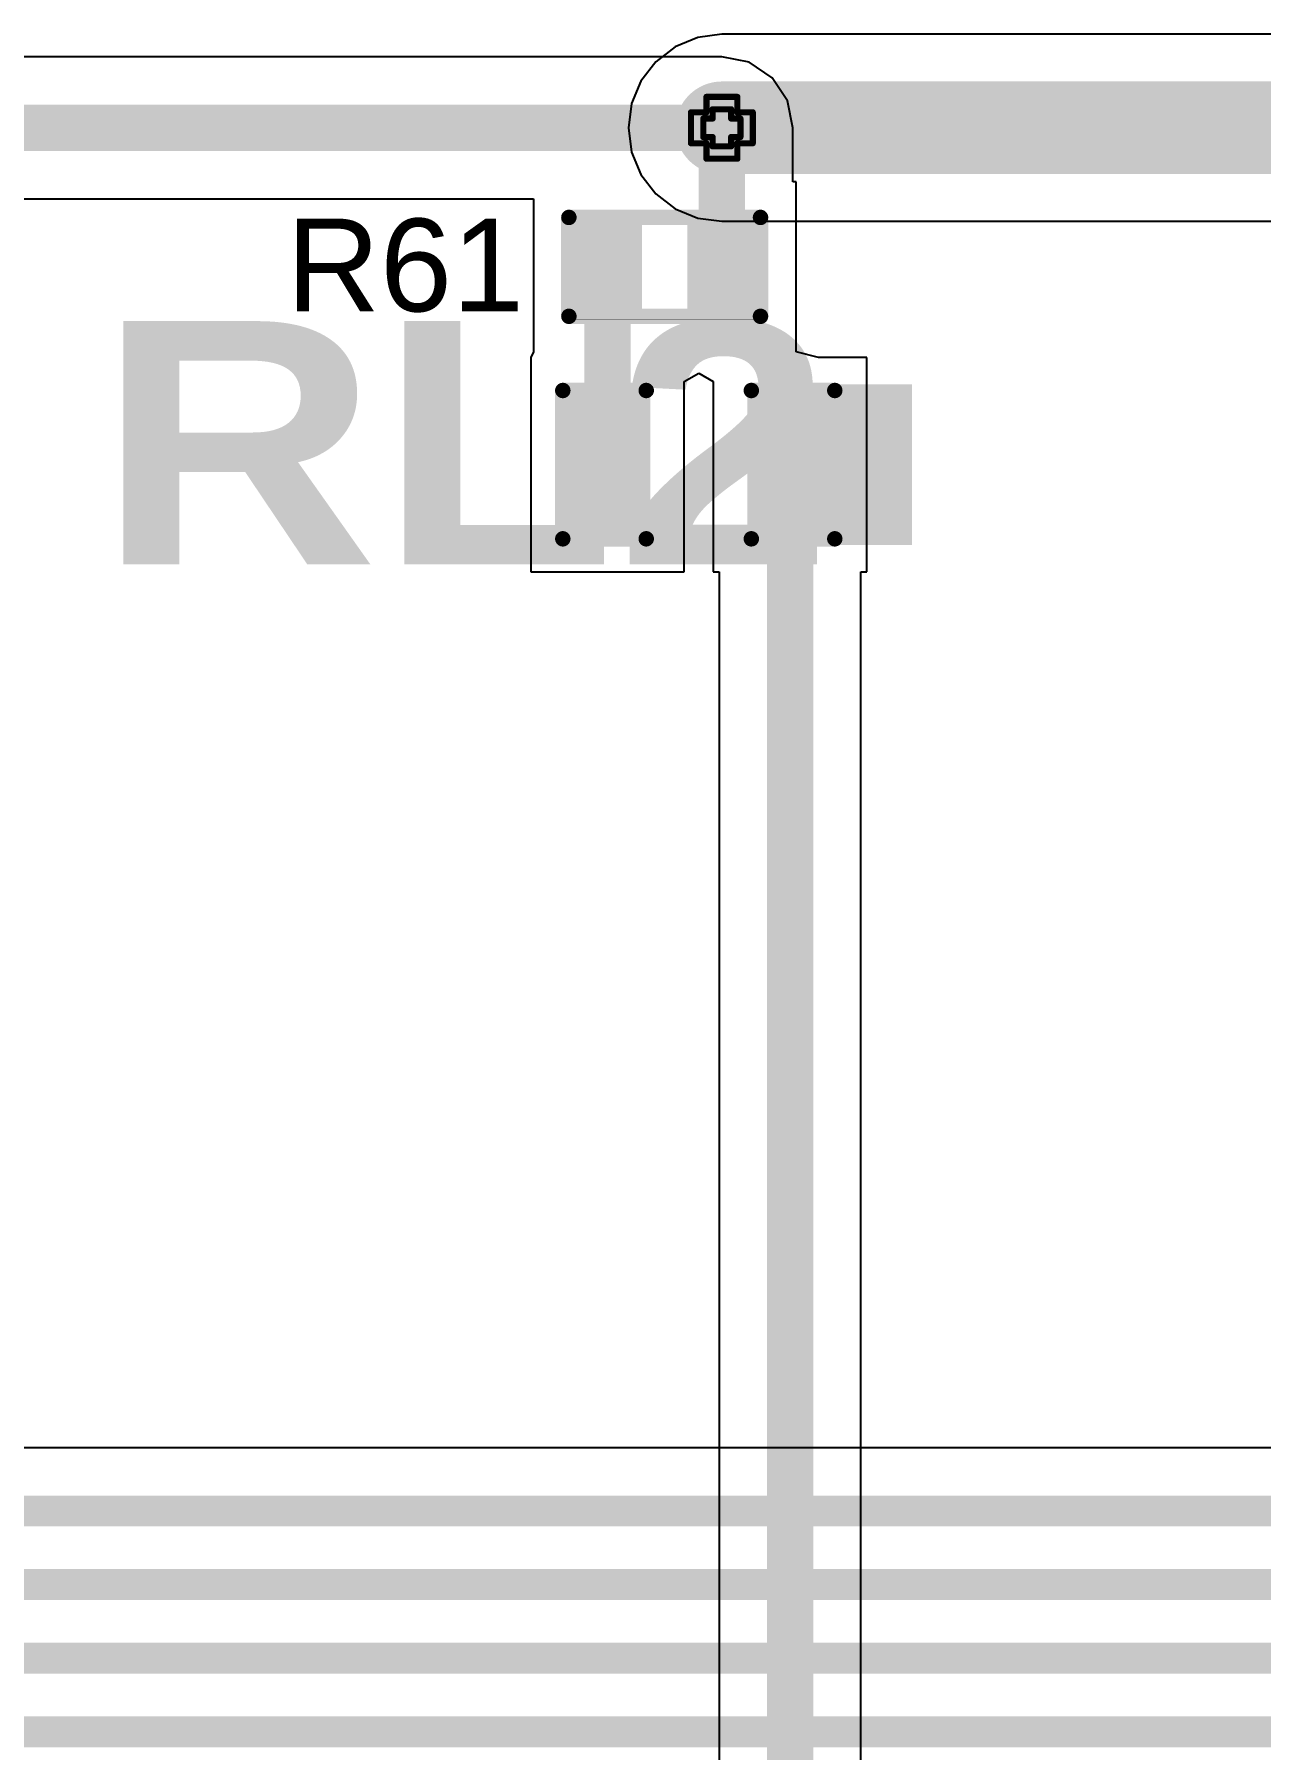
# Model space of a CAD drawing. Header units: inches. Extents: x -3 to 195, y 0 to 199.
# Drawn here: x 2.103 to 2.499, y 3.055 to 3.61 of the extents above; entities that cross this region are included whole.
import ezdxf

# ---------------------------------------------------------------- set-up
doc = ezdxf.new("R2010")
doc.units = ezdxf.units.IN
doc.header["$MEASUREMENT"] = 0
for name, color, linetype in [('Bottom Layer', 5, 'Continuous'), ('Drill Drawing', 1, 'Continuous'), ('Top Layer', 1, 'Continuous'), ('Top Overlay', 2, 'Continuous'), ('Top Paste', 8, 'Continuous'), ('Top Solder', 216, 'Continuous'), ('Via Holes', 16, 'Continuous')]:
    doc.layers.add(name, color=color, linetype=linetype)
doc.styles.add('Arial', font='', dxfattribs={"height": 0.2})
doc.styles.add('Arial Black_Bold', font='', dxfattribs={"height": 0.2})
doc.styles.get('Arial').set_extended_font_data('Arial')
doc.styles.get('Arial Black_Bold').set_extended_font_data('Arial Black', bold=True)

# ---------------------------------------------------------------- blocks, each defined once
blk = doc.blocks.new('R___0402_47')
at = {"layer": 'Top Layer'}
for points in [[(-0.0275, -0.0125), (-0.0275, 0.0125), (-0.0095, 0.0125), (-0.0095, -0.0125)], [(0.0095, -0.0125), (0.0095, 0.0125), (0.0275, 0.0125), (0.0275, -0.0125)]]:
    blk.add_hatch(color=1, dxfattribs=at).paths.add_polyline_path(points)
at = {"layer": 'Top Paste'}
for points in [[(-0.0275, -0.0125), (-0.0275, 0.0125), (-0.0095, 0.0125), (-0.0095, -0.0125)], [(0.0095, -0.0125), (0.0095, 0.0125), (0.0275, 0.0125), (0.0275, -0.0125)]]:
    blk.add_hatch(color=8, dxfattribs=at).paths.add_polyline_path(points)
at = {"layer": 'Top Solder'}
for points in [[(-0.02967, -0.01467), (-0.02967, 0.01467), (-0.00733, 0.01467), (-0.00733, -0.01467)], [(0.00733, -0.01467), (0.00733, 0.01467), (0.02967, 0.01467), (0.02967, -0.01467)]]:
    blk.add_hatch(color=216, dxfattribs=at).paths.add_polyline_path(points)
at = {"layer": 'Top Overlay'}
for points in [[(-0.031, -0.016, 0.005, 0.005, 0), (-0.031, 0.016, 0.005, 0.005, 0)], [(-0.031, 0.016, 0.005, 0.005, 0), (0.031, 0.016, 0.005, 0.005, 0)], [(0.031, -0.016, 0.005, 0.005, 0), (0.031, 0.016, 0.005, 0.005, 0)], [(-0.031, -0.016, 0.005, 0.005, 0), (0.031, -0.016, 0.005, 0.005, 0)], [(-0.032, -0.017, 0.000127, 0.000127, 0), (0.032, -0.017, 0.000127, 0.000127, 0)]]:
    blk.add_lwpolyline(points, format="xyseb", dxfattribs=at)
for points in [[(-0.03225, 0.016, 0.0025, 0.0025, 1), (-0.02975, 0.016, 0.0025, 0.0025, 1)], [(-0.03225, 0.016, 0.0025, 0.0025, 1), (-0.02975, 0.016, 0.0025, 0.0025, 1)], [(0.02975, 0.016, 0.0025, 0.0025, 1), (0.03225, 0.016, 0.0025, 0.0025, 1)], [(0.02975, 0.016, 0.0025, 0.0025, 1), (0.03225, 0.016, 0.0025, 0.0025, 1)], [(-0.03225, -0.016, 0.0025, 0.0025, 1), (-0.02975, -0.016, 0.0025, 0.0025, 1)], [(-0.03225, -0.016, 0.0025, 0.0025, 1), (-0.02975, -0.016, 0.0025, 0.0025, 1)], [(0.02975, -0.016, 0.0025, 0.0025, 1), (0.03225, -0.016, 0.0025, 0.0025, 1)], [(0.02975, -0.016, 0.0025, 0.0025, 1), (0.03225, -0.016, 0.0025, 0.0025, 1)], [(-0.03203, -0.017, 0.0000635, 0.0000635, 1), (-0.03197, -0.017, 0.0000635, 0.0000635, 1)], [(0.03197, -0.017, 0.0000635, 0.0000635, 1), (0.03203, -0.017, 0.0000635, 0.0000635, 1)]]:
    blk.add_lwpolyline(points, format="xyseb", close=True, dxfattribs=at)
blk = doc.blocks.new('LED_0603_82')
at = {"layer": 'Top Layer'}
for points in [[(-0.03937, 0.01968), (-0.01968, 0.01968), (-0.01968, -0.01969), (-0.03937, -0.01969)], [(0.01968, 0.01968), (0.03937, 0.01968), (0.03937, -0.01969), (0.01968, -0.01969)]]:
    blk.add_hatch(color=1, dxfattribs=at).paths.add_polyline_path(points)
at = {"layer": 'Top Overlay'}
blk.add_hatch(color=2, dxfattribs=at).paths.add_polyline_path([(0.044, -0.026), (0.069, -0.026), (0.069, 0.026), (0.044, 0.026)])
at = {"layer": 'Top Paste'}
for points in [[(-0.03937, 0.01968), (-0.01968, 0.01968), (-0.01968, -0.01969), (-0.03937, -0.01969)], [(0.01968, 0.01968), (0.03937, 0.01968), (0.03937, -0.01969), (0.01968, -0.01969)]]:
    blk.add_hatch(color=8, dxfattribs=at).paths.add_polyline_path(points)
at = {"layer": 'Top Solder'}
for points in [[(-0.04337, 0.02368), (-0.01568, 0.02368), (-0.01568, -0.02369), (-0.04337, -0.02369)], [(0.01568, 0.02368), (0.04337, 0.02368), (0.04337, -0.02369), (0.01568, -0.02369)]]:
    blk.add_hatch(color=216, dxfattribs=at).paths.add_polyline_path(points)
at = {"layer": 'Top Overlay'}
for points in [[(-0.044, 0.024, 0.005, 0.005, 0), (-0.017, 0.024, 0.005, 0.005, 0)], [(-0.044, -0.024, 0.005, 0.005, 0), (-0.044, 0.024, 0.005, 0.005, 0)], [(0.017, 0.024, 0.005, 0.005, 0), (0.044, 0.024, 0.005, 0.005, 0)], [(0.044, -0.024, 0.005, 0.005, 0), (0.044, 0.024, 0.005, 0.005, 0)], [(-0.044, -0.024, 0.005, 0.005, 0), (-0.017, -0.024, 0.005, 0.005, 0)], [(0.017, -0.024, 0.005, 0.005, 0), (0.044, -0.024, 0.005, 0.005, 0)]]:
    blk.add_lwpolyline(points, format="xyseb", dxfattribs=at)
for points in [[(-0.04525, 0.024, 0.0025, 0.0025, 1), (-0.04275, 0.024, 0.0025, 0.0025, 1)], [(-0.04525, 0.024, 0.0025, 0.0025, 1), (-0.04275, 0.024, 0.0025, 0.0025, 1)], [(-0.01825, 0.024, 0.0025, 0.0025, 1), (-0.01575, 0.024, 0.0025, 0.0025, 1)], [(0.01575, 0.024, 0.0025, 0.0025, 1), (0.01825, 0.024, 0.0025, 0.0025, 1)], [(0.04275, 0.024, 0.0025, 0.0025, 1), (0.04525, 0.024, 0.0025, 0.0025, 1)], [(0.04275, 0.024, 0.0025, 0.0025, 1), (0.04525, 0.024, 0.0025, 0.0025, 1)], [(-0.04525, -0.024, 0.0025, 0.0025, 1), (-0.04275, -0.024, 0.0025, 0.0025, 1)], [(-0.04525, -0.024, 0.0025, 0.0025, 1), (-0.04275, -0.024, 0.0025, 0.0025, 1)], [(-0.01825, -0.024, 0.0025, 0.0025, 1), (-0.01575, -0.024, 0.0025, 0.0025, 1)], [(0.01575, -0.024, 0.0025, 0.0025, 1), (0.01825, -0.024, 0.0025, 0.0025, 1)], [(0.04275, -0.024, 0.0025, 0.0025, 1), (0.04525, -0.024, 0.0025, 0.0025, 1)], [(0.04275, -0.024, 0.0025, 0.0025, 1), (0.04525, -0.024, 0.0025, 0.0025, 1)]]:
    blk.add_lwpolyline(points, format="xyseb", close=True, dxfattribs=at)

msp = doc.modelspace()

# ---------------------------------------------------------------- hatches: boundary and pattern name
at = {"layer": 'Bottom Layer'}
h = msp.add_hatch(color=5, dxfattribs=at)
edge = h.paths.add_edge_path()
edge.add_arc((2.32502, 3.58), 0.01181, 0, 360)
at = {"layer": 'Top Layer'}
h = msp.add_hatch(color=1, dxfattribs=at)
edge = h.paths.add_edge_path()
edge.add_arc((2.32502, 3.58), 0.01181, 0, 360)
at = {"layer": 'Via Holes'}
h = msp.add_hatch(color=7, dxfattribs=at)
edge = h.paths.add_edge_path()
edge.add_arc((2.32502, 3.58), 0.00591, 0, 360)

# ---------------------------------------------------------------- linework, layer by layer
at = {"layer": 'Bottom Layer'}
for p, q in [((2.31719, 3.60923), (2.30989, 3.60621)), ((2.32502, 3.61026), (2.31719, 3.60923)), ((3.165, 3.61026), (2.32502, 3.61026)), ((2.30989, 3.60621), (2.30363, 3.6014)), ((2.30363, 3.6014), (2.29882, 3.59513)), ((2.29882, 3.59513), (2.29579, 3.58783)), ((2.29579, 3.58783), (2.29476, 3.58)), ((2.29476, 3.58), (2.29579, 3.57217)), ((2.29579, 3.57217), (2.29882, 3.56487)), ((2.29882, 3.56487), (2.30363, 3.5586)), ((2.30363, 3.5586), (2.30989, 3.5538)), ((2.30989, 3.5538), (2.31719, 3.55077)), ((2.31719, 3.55077), (2.32502, 3.54974)), ((2.32502, 3.54974), (3.165, 3.54974)), ((2.76102, 3.15277), (2.03731, 3.15277))]:
    msp.add_line(p, q, dxfattribs=at)
for points in [[(2.32502, 3.58, 0.03, 0.03, 0), (3.165, 3.58, 0.03, 0.03, 0)], [(0.86642, 3.13238, 0.01, 0.01, 0), (2.76345, 3.13238, 0.01, 0.01, 0)], [(0.83942, 3.10857, 0.01, 0.01, 0), (2.8116, 3.10857, 0.01, 0.01, 0)], [(0.91884, 3.08476, 0.01, 0.01, 0), (2.85909, 3.08476, 0.01, 0.01, 0)], [(1.20893, 3.06093, 0.01, 0.01, 0), (2.91131, 3.06093, 0.01, 0.01, 0)]]:
    msp.add_lwpolyline(points, format="xyseb", dxfattribs=at)
msp.add_lwpolyline([(2.31752, 3.58, 0.015, 0.015, 1), (2.33252, 3.58, 0.015, 0.015, 1)], format="xyseb", close=True, dxfattribs=at)
at = {"layer": 'Drill Drawing'}
for points in [[(2.32002, 3.585, 0.002, 0.002, 0), (2.32002, 3.59, 0.002, 0.002, 0)], [(2.32002, 3.59, 0.002, 0.002, 0), (2.33002, 3.59, 0.002, 0.002, 0)], [(2.32202, 3.583, 0.002, 0.002, 0), (2.32202, 3.586, 0.002, 0.002, 0)], [(2.32202, 3.586, 0.002, 0.002, 0), (2.32802, 3.586, 0.002, 0.002, 0)], [(2.32802, 3.583, 0.002, 0.002, 0), (2.32802, 3.586, 0.002, 0.002, 0)], [(2.33002, 3.585, 0.002, 0.002, 0), (2.33002, 3.59, 0.002, 0.002, 0)], [(2.31502, 3.575, 0.002, 0.002, 0), (2.31502, 3.585, 0.002, 0.002, 0)], [(2.31502, 3.585, 0.002, 0.002, 0), (2.32002, 3.585, 0.002, 0.002, 0)], [(2.31902, 3.577, 0.002, 0.002, 0), (2.31902, 3.583, 0.002, 0.002, 0)], [(2.31902, 3.583, 0.002, 0.002, 0), (2.32202, 3.583, 0.002, 0.002, 0)], [(2.32802, 3.583, 0.002, 0.002, 0), (2.33102, 3.583, 0.002, 0.002, 0)], [(2.33002, 3.585, 0.002, 0.002, 0), (2.33502, 3.585, 0.002, 0.002, 0)], [(2.33102, 3.577, 0.002, 0.002, 0), (2.33102, 3.583, 0.002, 0.002, 0)], [(2.33502, 3.575, 0.002, 0.002, 0), (2.33502, 3.585, 0.002, 0.002, 0)], [(2.31502, 3.575, 0.002, 0.002, 0), (2.32002, 3.575, 0.002, 0.002, 0)], [(2.31902, 3.577, 0.002, 0.002, 0), (2.32202, 3.577, 0.002, 0.002, 0)], [(2.32002, 3.57, 0.002, 0.002, 0), (2.32002, 3.575, 0.002, 0.002, 0)], [(2.32202, 3.574, 0.002, 0.002, 0), (2.32202, 3.577, 0.002, 0.002, 0)], [(2.32802, 3.577, 0.002, 0.002, 0), (2.33102, 3.577, 0.002, 0.002, 0)], [(2.32802, 3.574, 0.002, 0.002, 0), (2.32802, 3.577, 0.002, 0.002, 0)], [(2.33002, 3.575, 0.002, 0.002, 0), (2.33502, 3.575, 0.002, 0.002, 0)], [(2.33002, 3.57, 0.002, 0.002, 0), (2.33002, 3.575, 0.002, 0.002, 0)], [(2.32002, 3.57, 0.002, 0.002, 0), (2.33002, 3.57, 0.002, 0.002, 0)], [(2.32202, 3.574, 0.002, 0.002, 0), (2.32802, 3.574, 0.002, 0.002, 0)]]:
    msp.add_lwpolyline(points, format="xyseb", dxfattribs=at)
for points in [[(2.31952, 3.59, 0.001, 0.001, 1), (2.32052, 3.59, 0.001, 0.001, 1)], [(2.31952, 3.59, 0.001, 0.001, 1), (2.32052, 3.59, 0.001, 0.001, 1)], [(2.32152, 3.586, 0.001, 0.001, 1), (2.32252, 3.586, 0.001, 0.001, 1)], [(2.32152, 3.586, 0.001, 0.001, 1), (2.32252, 3.586, 0.001, 0.001, 1)], [(2.32752, 3.586, 0.001, 0.001, 1), (2.32852, 3.586, 0.001, 0.001, 1)], [(2.32752, 3.586, 0.001, 0.001, 1), (2.32852, 3.586, 0.001, 0.001, 1)], [(2.32952, 3.59, 0.001, 0.001, 1), (2.33052, 3.59, 0.001, 0.001, 1)], [(2.32952, 3.59, 0.001, 0.001, 1), (2.33052, 3.59, 0.001, 0.001, 1)], [(2.31452, 3.585, 0.001, 0.001, 1), (2.31552, 3.585, 0.001, 0.001, 1)], [(2.31452, 3.585, 0.001, 0.001, 1), (2.31552, 3.585, 0.001, 0.001, 1)], [(2.31852, 3.583, 0.001, 0.001, 1), (2.31952, 3.583, 0.001, 0.001, 1)], [(2.31852, 3.583, 0.001, 0.001, 1), (2.31952, 3.583, 0.001, 0.001, 1)], [(2.31952, 3.585, 0.001, 0.001, 1), (2.32052, 3.585, 0.001, 0.001, 1)], [(2.31952, 3.585, 0.001, 0.001, 1), (2.32052, 3.585, 0.001, 0.001, 1)], [(2.32152, 3.583, 0.001, 0.001, 1), (2.32252, 3.583, 0.001, 0.001, 1)], [(2.32152, 3.583, 0.001, 0.001, 1), (2.32252, 3.583, 0.001, 0.001, 1)], [(2.32752, 3.583, 0.001, 0.001, 1), (2.32852, 3.583, 0.001, 0.001, 1)], [(2.32752, 3.583, 0.001, 0.001, 1), (2.32852, 3.583, 0.001, 0.001, 1)], [(2.32952, 3.585, 0.001, 0.001, 1), (2.33052, 3.585, 0.001, 0.001, 1)], [(2.32952, 3.585, 0.001, 0.001, 1), (2.33052, 3.585, 0.001, 0.001, 1)], [(2.33052, 3.583, 0.001, 0.001, 1), (2.33152, 3.583, 0.001, 0.001, 1)], [(2.33052, 3.583, 0.001, 0.001, 1), (2.33152, 3.583, 0.001, 0.001, 1)], [(2.33452, 3.585, 0.001, 0.001, 1), (2.33552, 3.585, 0.001, 0.001, 1)], [(2.33452, 3.585, 0.001, 0.001, 1), (2.33552, 3.585, 0.001, 0.001, 1)], [(2.31452, 3.575, 0.001, 0.001, 1), (2.31552, 3.575, 0.001, 0.001, 1)], [(2.31452, 3.575, 0.001, 0.001, 1), (2.31552, 3.575, 0.001, 0.001, 1)], [(2.31852, 3.577, 0.001, 0.001, 1), (2.31952, 3.577, 0.001, 0.001, 1)], [(2.31852, 3.577, 0.001, 0.001, 1), (2.31952, 3.577, 0.001, 0.001, 1)], [(2.31952, 3.575, 0.001, 0.001, 1), (2.32052, 3.575, 0.001, 0.001, 1)], [(2.31952, 3.575, 0.001, 0.001, 1), (2.32052, 3.575, 0.001, 0.001, 1)], [(2.32152, 3.577, 0.001, 0.001, 1), (2.32252, 3.577, 0.001, 0.001, 1)], [(2.32152, 3.577, 0.001, 0.001, 1), (2.32252, 3.577, 0.001, 0.001, 1)], [(2.32752, 3.577, 0.001, 0.001, 1), (2.32852, 3.577, 0.001, 0.001, 1)], [(2.32752, 3.577, 0.001, 0.001, 1), (2.32852, 3.577, 0.001, 0.001, 1)], [(2.32952, 3.575, 0.001, 0.001, 1), (2.33052, 3.575, 0.001, 0.001, 1)], [(2.32952, 3.575, 0.001, 0.001, 1), (2.33052, 3.575, 0.001, 0.001, 1)], [(2.33052, 3.577, 0.001, 0.001, 1), (2.33152, 3.577, 0.001, 0.001, 1)], [(2.33052, 3.577, 0.001, 0.001, 1), (2.33152, 3.577, 0.001, 0.001, 1)], [(2.33452, 3.575, 0.001, 0.001, 1), (2.33552, 3.575, 0.001, 0.001, 1)], [(2.33452, 3.575, 0.001, 0.001, 1), (2.33552, 3.575, 0.001, 0.001, 1)], [(2.31952, 3.57, 0.001, 0.001, 1), (2.32052, 3.57, 0.001, 0.001, 1)], [(2.31952, 3.57, 0.001, 0.001, 1), (2.32052, 3.57, 0.001, 0.001, 1)], [(2.32152, 3.574, 0.001, 0.001, 1), (2.32252, 3.574, 0.001, 0.001, 1)], [(2.32152, 3.574, 0.001, 0.001, 1), (2.32252, 3.574, 0.001, 0.001, 1)], [(2.32752, 3.574, 0.001, 0.001, 1), (2.32852, 3.574, 0.001, 0.001, 1)], [(2.32752, 3.574, 0.001, 0.001, 1), (2.32852, 3.574, 0.001, 0.001, 1)], [(2.32952, 3.57, 0.001, 0.001, 1), (2.33052, 3.57, 0.001, 0.001, 1)], [(2.32952, 3.57, 0.001, 0.001, 1), (2.33052, 3.57, 0.001, 0.001, 1)]]:
    msp.add_lwpolyline(points, format="xyseb", close=True, dxfattribs=at)
at = {"layer": 'Top Layer'}
for p, q in [((2.32502, 3.60294), (1.86669, 3.60294)), ((2.3338, 3.60119), (2.32502, 3.60294)), ((2.34124, 3.59622), (2.3338, 3.60119)), ((2.34622, 3.58878), (2.34124, 3.59622)), ((2.34796, 3.58), (2.34622, 3.58878)), ((2.34796, 3.5625), (2.34796, 3.58)), ((2.34902, 3.5625), (2.34796, 3.5625)), ((2.34902, 3.51368), (2.34902, 3.5625)), ((1.88002, 3.55706), (2.26402, 3.55706)), ((2.26402, 3.55706), (2.26402, 3.5075)), ((2.34902, 3.5075), (2.34902, 3.51368)), ((2.26402, 3.5075), (2.26318, 3.50568)), ((2.26318, 3.50568), (2.26318, 3.50568)), ((2.26318, 3.50568), (2.26318, 3.43631)), ((2.35627, 3.50568), (2.34902, 3.5075)), ((2.37192, 3.50568), (2.35627, 3.50568)), ((2.37192, 3.43631), (2.37192, 3.50568)), ((2.31286, 3.4979), (2.31755, 3.50064)), ((2.31286, 3.43631), (2.31286, 3.4979)), ((2.31755, 3.50064), (2.32223, 3.4979)), ((2.32223, 3.4979), (2.32223, 3.43631)), ((2.26318, 3.43631), (2.31286, 3.43631)), ((2.32223, 3.43631), (2.32414, 3.43631)), ((2.32414, 3.43631), (2.32414, 2.705)), ((2.37002, 2.705), (2.37002, 3.43631)), ((2.37002, 3.43631), (2.37192, 3.43631))]:
    msp.add_line(p, q, dxfattribs=at)
for points in [[(1.85602, 3.58, 0.015, 0.015, 0), (2.32502, 3.58, 0.015, 0.015, 0)], [(2.32502, 3.53623, 0.015, 0.015, 0), (2.32502, 3.58, 0.015, 0.015, 0)], [(2.28802, 3.47099, 0.015, 0.015, 0), (2.28802, 3.535, 0.015, 0.015, 0)], [(2.34708, 2.705, 0.015, 0.015, 0), (2.34708, 3.47099, 0.015, 0.015, 0)]]:
    msp.add_lwpolyline(points, format="xyseb", dxfattribs=at)
for points in [[(2.32127, 3.58, 0.0075, 0.0075, 1), (2.32877, 3.58, 0.0075, 0.0075, 1)], [(2.32127, 3.58, 0.0075, 0.0075, 1), (2.32877, 3.58, 0.0075, 0.0075, 1)], [(2.28427, 3.535, 0.0075, 0.0075, 1), (2.29177, 3.535, 0.0075, 0.0075, 1)], [(2.32127, 3.53623, 0.0075, 0.0075, 1), (2.32877, 3.53623, 0.0075, 0.0075, 1)], [(2.28427, 3.47099, 0.0075, 0.0075, 1), (2.29177, 3.47099, 0.0075, 0.0075, 1)], [(2.34333, 3.47099, 0.0075, 0.0075, 1), (2.35083, 3.47099, 0.0075, 0.0075, 1)]]:
    msp.add_lwpolyline(points, format="xyseb", close=True, dxfattribs=at)

# ---------------------------------------------------------------- block references
for name, p in [('R___0402_47', (2.30652, 3.535)), ('LED_0603_82', (2.31755, 3.47099))]:
    msp.add_blockref(name, p)

# ---------------------------------------------------------------- texts
at = {"layer": 'Top Overlay', "style": 'Arial'}
msp.add_text('R61', height=0.03, dxfattribs=at).set_placement((2.18413, 3.5206))
at = {"layer": 'Top Overlay', "style": 'Arial Black_Bold'}
msp.add_text('RL2', height=0.07874, rotation=360, dxfattribs=at).set_placement((2.12297, 3.4387))

doc.saveas('drawing.dxf')
